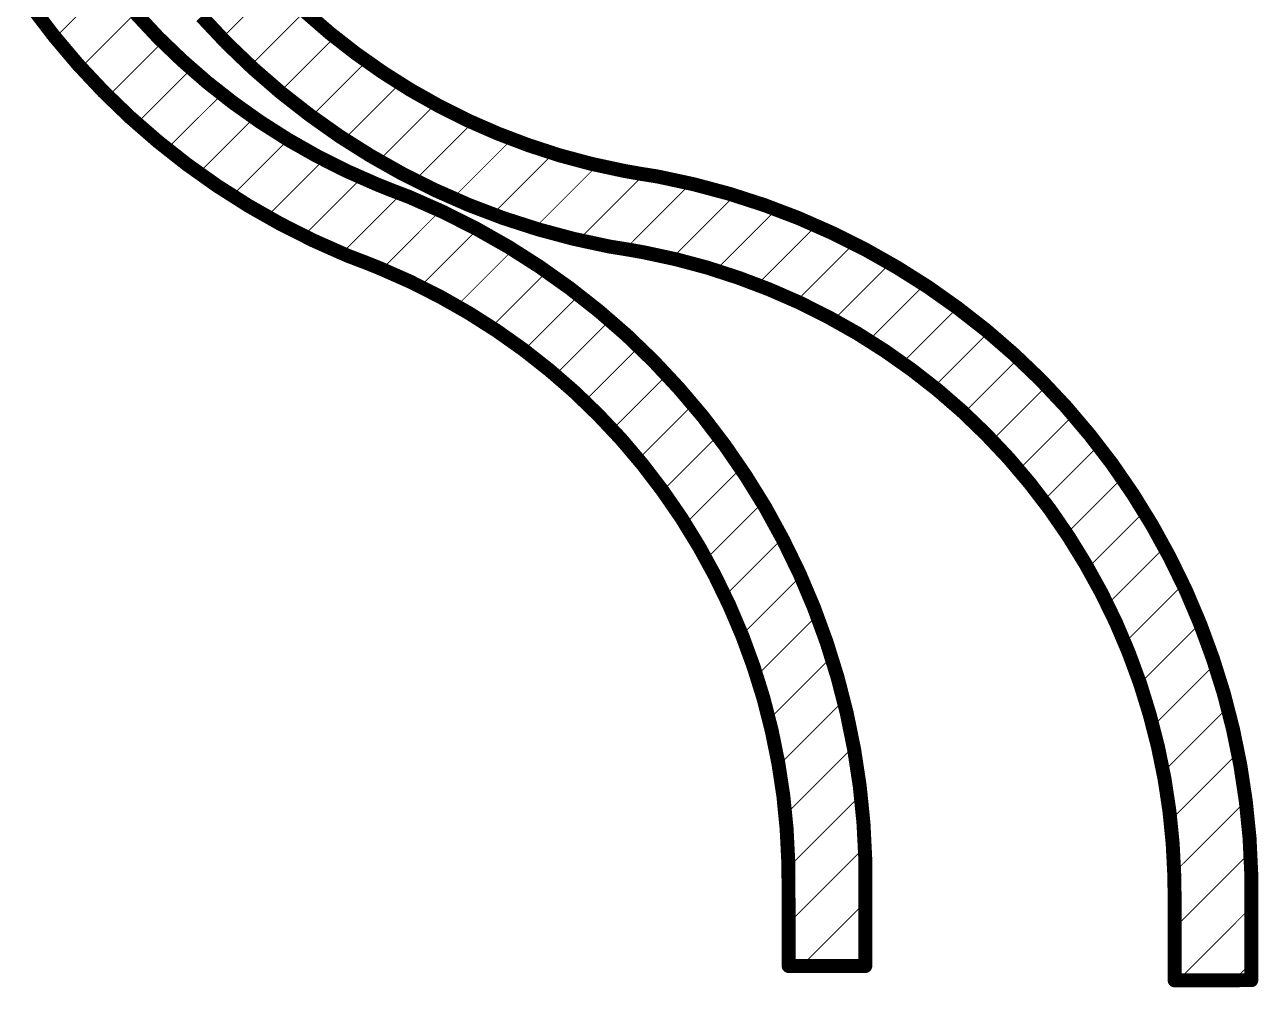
# Model space of a CAD drawing. Header units: millimetres. Extents: x 0 to 13.5, y -0.9 to 3.4.
# Drawn here: x 11.308 to 12.634, y -0.521 to 0.514 of the extents above; entities that cross this region are included whole.
import ezdxf

# ---------------------------------------------------------------- set-up
doc = ezdxf.new("R2010")
doc.units = ezdxf.units.MM
doc.header["$MEASUREMENT"] = 0
doc.layers.add('Mechanical2', color=216, linetype='Continuous')

msp = doc.modelspace()

# ---------------------------------------------------------------- linework, layer by layer
at = {"layer": 'Mechanical2'}
for points, const_width in [([(11.3408, 0.4997), (11.4004, 0.5593)], 0.001), ([(11.5201, 0.499), (11.5794, 0.5583)], 0.001), ([(11.3158, 0.533), (11.34, 0.5014)], 0.015), ([(11.4275, 0.5261), (11.4518, 0.5001)], 0.015), ([(11.4983, 0.5228), (11.5253, 0.4941)], 0.015), ([(11.6096, 0.5279), (11.6362, 0.5048)], 0.015), ([(11.3684, 0.4673), (11.4277, 0.5266)], 0.001), ([(11.5504, 0.4693), (11.6097, 0.5286)], 0.001), ([(11.34, 0.5014), (11.3657, 0.471)], 0.015), ([(11.4518, 0.5001), (11.4775, 0.4754)], 0.015), ([(11.6362, 0.5048), (11.664, 0.4831)], 0.015), ([(11.3977, 0.4366), (11.457, 0.4959)], 0.001), ([(11.5253, 0.4941), (11.5538, 0.4668)], 0.015), ([(11.5823, 0.4412), (11.6421, 0.501)], 0.001), ([(11.664, 0.4831), (11.6928, 0.4628)], 0.015), ([(11.3657, 0.471), (11.3929, 0.442)], 0.015), ([(11.4775, 0.4754), (11.5043, 0.452)], 0.015), ([(11.4286, 0.4075), (11.488, 0.4669)], 0.001), ([(11.5538, 0.4668), (11.5835, 0.441)], 0.015), ([(11.616, 0.4149), (11.6763, 0.4752)], 0.001), ([(11.6928, 0.4628), (11.7226, 0.4439)], 0.015), ([(11.5043, 0.452), (11.5323, 0.43)], 0.015), ([(11.6514, 0.3903), (11.7123, 0.4512)], 0.001), ([(11.7226, 0.4439), (11.7533, 0.4266)], 0.015), ([(11.3929, 0.442), (11.4215, 0.4144)], 0.015), ([(11.461, 0.38), (11.5208, 0.4397)], 0.001), ([(11.5835, 0.441), (11.6146, 0.4167)], 0.015), ([(11.5323, 0.43), (11.5613, 0.4094)], 0.015), ([(11.6885, 0.3674), (11.7502, 0.4291)], 0.001), ([(11.7533, 0.4266), (11.7848, 0.4108)], 0.015), ([(11.4215, 0.4144), (11.4515, 0.3883)], 0.015), ([(11.4952, 0.3541), (11.5554, 0.4143)], 0.001), ([(11.5613, 0.4094), (11.5913, 0.3903)], 0.015), ([(11.6146, 0.4167), (11.6468, 0.3939)], 0.015), ([(11.7848, 0.4108), (11.8171, 0.3967)], 0.015), ([(11.5913, 0.3903), (11.6223, 0.3727)], 0.015), ([(11.6468, 0.3939), (11.6801, 0.3729)], 0.015), ([(11.7273, 0.3463), (11.7903, 0.4092)], 0.001), ([(11.8171, 0.3967), (11.8501, 0.3842)], 0.015), ([(11.4515, 0.3883), (11.4827, 0.3637)], 0.015), ([(11.5309, 0.3298), (11.5918, 0.3907)], 0.001), ([(11.7681, 0.327), (11.8326, 0.3915)], 0.001), ([(11.8501, 0.3842), (11.8836, 0.3733)], 0.015), ([(11.6223, 0.3727), (11.6541, 0.3567)], 0.015), ([(11.6801, 0.3729), (11.7144, 0.3535)], 0.015), ([(11.8108, 0.3098), (11.8772, 0.3761)], 0.001), ([(11.8836, 0.3733), (11.9177, 0.3642)], 0.015), ([(11.9177, 0.3642), (11.9521, 0.3568)], 0.015), ([(11.4827, 0.3637), (11.5151, 0.3407)], 0.015), ([(11.5684, 0.3073), (11.6304, 0.3693)], 0.001), ([(11.6541, 0.3567), (11.6867, 0.3423)], 0.015), ([(11.7144, 0.3535), (11.7497, 0.3359)], 0.015), ([(11.8557, 0.2946), (11.9246, 0.3635)], 0.001), ([(11.9521, 0.3568), (11.9695, 0.3537)], 0.015), ([(11.9695, 0.3537), (11.9889, 0.3506)], 0.015), ([(11.9889, 0.3506), (12.0275, 0.3423)], 0.015), ([(11.5151, 0.3407), (11.5487, 0.3193)], 0.015), ([(11.6077, 0.2866), (11.671, 0.3499)], 0.001), ([(11.6867, 0.3423), (11.7032, 0.3357)], 0.015), ([(11.903, 0.2819), (11.9747, 0.3536)], 0.001), ([(12.0275, 0.3423), (12.0656, 0.3321)], 0.015), ([(11.6488, 0.2677), (11.7136, 0.3325)], 0.001), ([(11.7032, 0.3357), (11.7218, 0.3286)], 0.015), ([(11.7218, 0.3286), (11.7582, 0.3125)], 0.015), ([(11.7497, 0.3359), (11.7858, 0.32)], 0.015), ([(11.9531, 0.272), (12.0247, 0.3436)], 0.001), ([(12.0656, 0.3321), (12.1031, 0.32)], 0.015), ([(11.5487, 0.3193), (11.5832, 0.2997)], 0.015), ([(11.7582, 0.3125), (11.7937, 0.2946)], 0.015), ([(11.7858, 0.32), (11.8226, 0.306)], 0.015), ([(12.0032, 0.2621), (12.0719, 0.3308)], 0.001), ([(12.1031, 0.32), (12.1399, 0.306)], 0.015), ([(11.5832, 0.2997), (11.6188, 0.2818)], 0.015), ([(11.6917, 0.2506), (11.7555, 0.3144)], 0.001), ([(11.8226, 0.306), (11.8602, 0.2939)], 0.015), ([(12.0503, 0.2492), (12.1167, 0.3156)], 0.001), ([(12.1399, 0.306), (12.176, 0.2901)], 0.015), ([(11.7329, 0.2318), (11.7955, 0.2944)], 0.001), ([(11.7937, 0.2946), (11.8283, 0.275)], 0.015), ([(11.8602, 0.2939), (11.8982, 0.2837)], 0.015), ([(12.0949, 0.2338), (12.1593, 0.2982)], 0.001), ([(12.176, 0.2901), (12.2113, 0.2725)], 0.015), ([(11.6188, 0.2818), (11.6551, 0.2657)], 0.015), ([(11.8283, 0.275), (11.8618, 0.2536)], 0.015), ([(11.8982, 0.2837), (11.9368, 0.2754)], 0.015), ([(11.9368, 0.2754), (11.9562, 0.2723)], 0.015), ([(11.9562, 0.2723), (11.9736, 0.2692)], 0.015), ([(12.1371, 0.2161), (12.2, 0.2789)], 0.001), ([(12.2113, 0.2725), (12.2456, 0.2531)], 0.015), ([(11.6551, 0.2657), (11.6737, 0.2586)], 0.015), ([(11.6737, 0.2586), (11.6902, 0.252)], 0.015), ([(11.7721, 0.211), (11.8335, 0.2724)], 0.001), ([(11.9736, 0.2692), (12.008, 0.2618)], 0.015), ([(12.008, 0.2618), (12.0421, 0.2527)], 0.015), ([(11.6902, 0.252), (11.7228, 0.2376)], 0.015), ([(11.8618, 0.2536), (11.8942, 0.2306)], 0.015), ([(12.0421, 0.2527), (12.0756, 0.2418)], 0.015), ([(12.1771, 0.196), (12.2388, 0.2577)], 0.001), ([(12.2456, 0.2531), (12.2789, 0.2321)], 0.015), ([(11.7228, 0.2376), (11.7546, 0.2216)], 0.015), ([(11.8093, 0.1882), (11.8698, 0.2487)], 0.001), ([(12.0756, 0.2418), (12.1086, 0.2293)], 0.015), ([(12.2789, 0.2321), (12.3111, 0.2093)], 0.015), ([(11.7546, 0.2216), (11.7856, 0.204)], 0.015), ([(11.8942, 0.2306), (11.9255, 0.206)], 0.015), ([(12.1086, 0.2293), (12.1409, 0.2152)], 0.015), ([(12.2149, 0.1739), (12.2759, 0.2348)], 0.001), ([(11.8447, 0.1636), (11.9044, 0.2234)], 0.001), ([(11.9255, 0.206), (11.9555, 0.1799)], 0.015), ([(12.1409, 0.2152), (12.1724, 0.1994)], 0.015), ([(12.3111, 0.2093), (12.3422, 0.185)], 0.015), ([(11.7856, 0.204), (11.8156, 0.1849)], 0.015), ([(12.1724, 0.1994), (12.2031, 0.1821)], 0.015), ([(12.2509, 0.1498), (12.3112, 0.2101)], 0.001), ([(11.8156, 0.1849), (11.8447, 0.1643)], 0.015), ([(11.878, 0.1369), (11.9374, 0.1964)], 0.001), ([(11.9555, 0.1799), (11.9841, 0.1523)], 0.015), ([(12.2031, 0.1821), (12.2329, 0.1632)], 0.015), ([(12.3422, 0.185), (12.3719, 0.1592)], 0.015), ([(12.285, 0.1239), (12.3447, 0.1836)], 0.001), ([(11.8447, 0.1643), (11.8726, 0.1423)], 0.015), ([(11.9095, 0.1084), (11.9688, 0.1677)], 0.001), ([(11.9841, 0.1523), (12.0113, 0.1232)], 0.015), ([(12.2329, 0.1632), (12.2617, 0.1429)], 0.015), ([(12.3719, 0.1592), (12.4004, 0.1319)], 0.015), ([(11.8726, 0.1423), (11.8995, 0.1189)], 0.015), ([(12.2617, 0.1429), (12.2895, 0.1212)], 0.015), ([(12.3173, 0.0962), (12.3766, 0.1555)], 0.001), ([(11.9393, 0.0782), (11.9986, 0.1375)], 0.001), ([(12.4004, 0.1319), (12.4274, 0.1032)], 0.015), ([(11.8995, 0.1189), (11.9251, 0.0941)], 0.015), ([(12.0113, 0.1232), (12.037, 0.0929)], 0.015), ([(12.2895, 0.1212), (12.3161, 0.0981)], 0.015), ([(12.3476, 0.0665), (12.4068, 0.1257)], 0.001), ([(11.9674, 0.0463), (12.0268, 0.1057)], 0.001), ([(12.4274, 0.1032), (12.4529, 0.0731)], 0.015), ([(11.9251, 0.0941), (11.9495, 0.0682)], 0.015), ([(12.037, 0.0929), (12.0611, 0.0613)], 0.015), ([(12.3161, 0.0981), (12.3415, 0.0736)], 0.015), ([(12.3761, 0.035), (12.4355, 0.0944)], 0.001), ([(12.3415, 0.0736), (12.3657, 0.048)], 0.015), ([(12.4529, 0.0731), (12.4769, 0.0419)], 0.015), ([(11.9495, 0.0682), (11.9725, 0.041)], 0.015), ([(11.9936, 0.0125), (12.0533, 0.0722)], 0.001), ([(12.0611, 0.0613), (12.0836, 0.0285)], 0.015), ([(12.3657, 0.048), (12.3885, 0.0211)], 0.015), ([(12.4028, 0.0017), (12.4625, 0.0614)], 0.001), ([(11.9725, 0.041), (11.9941, 0.0127)], 0.015), ([(12.4769, 0.0419), (12.4993, 0.0094)], 0.015), ([(12.0179, -0.0232), (12.0783, 0.0372)], 0.001), ([(12.0836, 0.0285), (12.1045, -0.0053)], 0.015), ([(12.3885, 0.0211), (12.41, -0.0069)], 0.015), ([(12.4277, -0.0334), (12.4879, 0.0268)], 0.001), ([(11.9941, 0.0127), (12.0143, -0.0166)], 0.015), ([(12.4993, 0.0094), (12.52, -0.0241)], 0.015), ([(12.0402, -0.0609), (12.1015, 0.0004)], 0.001), ([(12.1045, -0.0053), (12.1236, -0.0402)], 0.015), ([(12.41, -0.0069), (12.43, -0.0359)], 0.015), ([(12.0143, -0.0166), (12.033, -0.047)], 0.015), ([(12.4506, -0.0705), (12.5115, -0.0096)], 0.001), ([(12.52, -0.0241), (12.539, -0.0587)], 0.015), ([(12.033, -0.047), (12.0501, -0.0782)], 0.015), ([(12.0606, -0.1005), (12.123, -0.0381)], 0.001), ([(12.1236, -0.0402), (12.141, -0.0759)], 0.015), ([(12.43, -0.0359), (12.4485, -0.0659)], 0.015), ([(12.4714, -0.1096), (12.5334, -0.0477)], 0.001), ([(12.539, -0.0587), (12.5563, -0.0941)], 0.015), ([(12.4485, -0.0659), (12.4655, -0.0967)], 0.015), ([(12.0501, -0.0782), (12.0656, -0.1102)], 0.015), ([(12.0789, -0.1422), (12.1425, -0.0786)], 0.001), ([(12.141, -0.0759), (12.1565, -0.1125)], 0.015), ([(12.4655, -0.0967), (12.481, -0.1284)], 0.015), ([(12.4902, -0.1509), (12.5535, -0.0876)], 0.001), ([(12.5563, -0.0941), (12.5717, -0.1304)], 0.015), ([(12.0656, -0.1102), (12.0796, -0.143)], 0.015), ([(12.1565, -0.1125), (12.1702, -0.1499)], 0.015), ([(12.0947, -0.1864), (12.16, -0.1211)], 0.001), ([(12.481, -0.1284), (12.4948, -0.1609)], 0.015), ([(12.5068, -0.1943), (12.5717, -0.1294)], 0.001), ([(12.5717, -0.1304), (12.5853, -0.1674)], 0.015), ([(12.0796, -0.143), (12.0918, -0.1764)], 0.015), ([(12.1702, -0.1499), (12.182, -0.1878)], 0.015), ([(12.4948, -0.1609), (12.507, -0.194)], 0.015), ([(12.0918, -0.1764), (12.1024, -0.2104)], 0.015), ([(12.108, -0.2331), (12.1754, -0.1657)], 0.001), ([(12.5853, -0.1674), (12.5971, -0.205)], 0.015), ([(12.182, -0.1878), (12.1919, -0.2264)], 0.015), ([(12.5206, -0.2405), (12.5875, -0.1736)], 0.001), ([(12.507, -0.194), (12.5174, -0.2276)], 0.015), ([(12.5971, -0.205), (12.6069, -0.2432)], 0.015), ([(12.1024, -0.2104), (12.1112, -0.2449)], 0.015), ([(12.1186, -0.2825), (12.1886, -0.2125)], 0.001), ([(12.1919, -0.2264), (12.1998, -0.2653)], 0.015), ([(12.5174, -0.2276), (12.5262, -0.2618)], 0.015), ([(12.5317, -0.2894), (12.6011, -0.22)], 0.001), ([(12.1112, -0.2449), (12.1183, -0.2798)], 0.015), ([(12.6069, -0.2432), (12.6148, -0.2818)], 0.015), ([(12.1257, -0.3354), (12.1993, -0.2618)], 0.001), ([(12.1998, -0.2653), (12.2058, -0.3046)], 0.015), ([(12.5262, -0.2618), (12.5333, -0.2963)], 0.015), ([(12.1183, -0.2798), (12.1237, -0.315)], 0.015), ([(12.5395, -0.3415), (12.6123, -0.2688)], 0.001), ([(12.6148, -0.2818), (12.6207, -0.3208)], 0.015), ([(12.5333, -0.2963), (12.5386, -0.3312)], 0.015), ([(12.2058, -0.3046), (12.2098, -0.3442)], 0.015), ([(12.1237, -0.315), (12.1272, -0.3504)], 0.015), ([(12.1291, -0.392), (12.2068, -0.3142)], 0.001), ([(12.6207, -0.3208), (12.6247, -0.36)], 0.015), ([(12.5386, -0.3312), (12.5421, -0.3662)], 0.015), ([(12.5436, -0.3974), (12.6207, -0.3204)], 0.001), ([(12.1272, -0.3504), (12.129, -0.386)], 0.015), ([(12.2098, -0.3442), (12.2118, -0.3839)], 0.015), ([(12.6247, -0.36), (12.6266, -0.3994)], 0.015), ([(12.1293, -0.4518), (12.2111, -0.37)], 0.001), ([(12.5421, -0.3662), (12.5439, -0.4014)], 0.015), ([(12.129, -0.386), (12.1292, -0.4038)], 0.015), ([(12.2118, -0.4038), (12.2118, -0.3839)], 0.015), ([(12.5442, -0.4569), (12.6255, -0.3756)], 0.001), ([(12.1292, -0.4038), (12.1294, -0.4979)], 0.015), ([(12.2118, -0.4038), (12.2118, -0.4978)], 0.015), ([(12.5439, -0.4014), (12.5441, -0.4191)], 0.015), ([(12.6266, -0.4191), (12.6266, -0.3994)], 0.015), ([(12.5441, -0.4191), (12.5443, -0.5132)], 0.015), ([(12.6266, -0.4191), (12.6266, -0.513)], 0.015), ([(12.1424, -0.4987), (12.2118, -0.4293)], 0.001), ([(12.5471, -0.514), (12.6266, -0.4344)], 0.001), ([(12.1294, -0.4979), (12.2118, -0.4978)], 0.015), ([(12.2025, -0.4986), (12.2118, -0.4893)], 0.001), ([(12.6072, -0.5138), (12.6266, -0.4944)], 0.001), ([(12.5443, -0.5132), (12.6266, -0.513)], 0.015)]:
    msp.add_lwpolyline(points, dxfattribs=dict(at, const_width=const_width))
for points, const_width in [([(11.3362, 0.5014, 1), (11.3437, 0.5014, 1)], 0.0075), ([(11.3362, 0.5014, 1), (11.3437, 0.5014, 1)], 0.0075), ([(11.4481, 0.5001, 1), (11.4556, 0.5001, 1)], 0.0075), ([(11.4481, 0.5001, 1), (11.4556, 0.5001, 1)], 0.0075), ([(11.6325, 0.5048, 1), (11.64, 0.5048, 1)], 0.0075), ([(11.6325, 0.5048, 1), (11.64, 0.5048, 1)], 0.0075), ([(11.3405, 0.4997, 1), (11.341, 0.4997, 1)], 0.0005), ([(11.4568, 0.4959, 1), (11.4573, 0.4959, 1)], 0.0005), ([(11.5216, 0.4941, 1), (11.5291, 0.4941, 1)], 0.0075), ([(11.5216, 0.4941, 1), (11.5291, 0.4941, 1)], 0.0075), ([(11.5198, 0.499, 1), (11.5203, 0.499, 1)], 0.0005), ([(11.6418, 0.501, 1), (11.6423, 0.501, 1)], 0.0005), ([(11.6602, 0.4831, 1), (11.6677, 0.4831, 1)], 0.0075), ([(11.6602, 0.4831, 1), (11.6677, 0.4831, 1)], 0.0075), ([(11.3619, 0.471, 1), (11.3694, 0.471, 1)], 0.0075), ([(11.3619, 0.471, 1), (11.3694, 0.471, 1)], 0.0075), ([(11.4737, 0.4754, 1), (11.4812, 0.4754, 1)], 0.0075), ([(11.4737, 0.4754, 1), (11.4812, 0.4754, 1)], 0.0075), ([(11.3682, 0.4673, 1), (11.3687, 0.4673, 1)], 0.0005), ([(11.4878, 0.4669, 1), (11.4883, 0.4669, 1)], 0.0005), ([(11.55, 0.4668, 1), (11.5575, 0.4668, 1)], 0.0075), ([(11.55, 0.4668, 1), (11.5575, 0.4668, 1)], 0.0075), ([(11.5501, 0.4693, 1), (11.5506, 0.4693, 1)], 0.0005), ([(11.676, 0.4752, 1), (11.6765, 0.4752, 1)], 0.0005), ([(11.689, 0.4628, 1), (11.6965, 0.4628, 1)], 0.0075), ([(11.689, 0.4628, 1), (11.6965, 0.4628, 1)], 0.0075), ([(11.5005, 0.452, 1), (11.508, 0.452, 1)], 0.0075), ([(11.5005, 0.452, 1), (11.508, 0.452, 1)], 0.0075), ([(11.712, 0.4512, 1), (11.7125, 0.4512, 1)], 0.0005), ([(11.7188, 0.4439, 1), (11.7263, 0.4439, 1)], 0.0075), ([(11.7188, 0.4439, 1), (11.7263, 0.4439, 1)], 0.0075), ([(11.3891, 0.442, 1), (11.3966, 0.442, 1)], 0.0075), ([(11.3891, 0.442, 1), (11.3966, 0.442, 1)], 0.0075), ([(11.5206, 0.4397, 1), (11.5211, 0.4397, 1)], 0.0005), ([(11.5798, 0.441, 1), (11.5873, 0.441, 1)], 0.0075), ([(11.5798, 0.441, 1), (11.5873, 0.441, 1)], 0.0075), ([(11.5821, 0.4412, 1), (11.5826, 0.4412, 1)], 0.0005), ([(11.3974, 0.4366, 1), (11.3979, 0.4366, 1)], 0.0005), ([(11.5285, 0.43, 1), (11.536, 0.43, 1)], 0.0075), ([(11.5285, 0.43, 1), (11.536, 0.43, 1)], 0.0075), ([(11.7495, 0.4266, 1), (11.757, 0.4266, 1)], 0.0075), ([(11.7495, 0.4266, 1), (11.757, 0.4266, 1)], 0.0075), ([(11.7499, 0.4291, 1), (11.7504, 0.4291, 1)], 0.0005), ([(11.4177, 0.4144, 1), (11.4252, 0.4144, 1)], 0.0075), ([(11.4177, 0.4144, 1), (11.4252, 0.4144, 1)], 0.0075), ([(11.5576, 0.4094, 1), (11.5651, 0.4094, 1)], 0.0075), ([(11.5576, 0.4094, 1), (11.5651, 0.4094, 1)], 0.0075), ([(11.5552, 0.4143, 1), (11.5557, 0.4143, 1)], 0.0005), ([(11.6108, 0.4167, 1), (11.6183, 0.4167, 1)], 0.0075), ([(11.6108, 0.4167, 1), (11.6183, 0.4167, 1)], 0.0075), ([(11.6157, 0.4149, 1), (11.6162, 0.4149, 1)], 0.0005), ([(11.7811, 0.4108, 1), (11.7886, 0.4108, 1)], 0.0075), ([(11.7811, 0.4108, 1), (11.7886, 0.4108, 1)], 0.0075), ([(11.4283, 0.4075, 1), (11.4288, 0.4075, 1)], 0.0005), ([(11.5876, 0.3903, 1), (11.5951, 0.3903, 1)], 0.0075), ([(11.5876, 0.3903, 1), (11.5951, 0.3903, 1)], 0.0075), ([(11.643, 0.3939, 1), (11.6505, 0.3939, 1)], 0.0075), ([(11.643, 0.3939, 1), (11.6505, 0.3939, 1)], 0.0075), ([(11.79, 0.4092, 1), (11.7905, 0.4092, 1)], 0.0005), ([(11.8133, 0.3967, 1), (11.8208, 0.3967, 1)], 0.0075), ([(11.8133, 0.3967, 1), (11.8208, 0.3967, 1)], 0.0075), ([(11.4477, 0.3883, 1), (11.4552, 0.3883, 1)], 0.0075), ([(11.4477, 0.3883, 1), (11.4552, 0.3883, 1)], 0.0075), ([(11.5916, 0.3907, 1), (11.5921, 0.3907, 1)], 0.0005), ([(11.6511, 0.3903, 1), (11.6516, 0.3903, 1)], 0.0005), ([(11.8324, 0.3915, 1), (11.8329, 0.3915, 1)], 0.0005), ([(11.8463, 0.3842, 1), (11.8538, 0.3842, 1)], 0.0075), ([(11.8463, 0.3842, 1), (11.8538, 0.3842, 1)], 0.0075), ([(11.4608, 0.38, 1), (11.4613, 0.38, 1)], 0.0005), ([(11.6186, 0.3727, 1), (11.6261, 0.3727, 1)], 0.0075), ([(11.6186, 0.3727, 1), (11.6261, 0.3727, 1)], 0.0075), ([(11.6763, 0.3729, 1), (11.6838, 0.3729, 1)], 0.0075), ([(11.6763, 0.3729, 1), (11.6838, 0.3729, 1)], 0.0075), ([(11.8799, 0.3733, 1), (11.8874, 0.3733, 1)], 0.0075), ([(11.8799, 0.3733, 1), (11.8874, 0.3733, 1)], 0.0075), ([(11.877, 0.3761, 1), (11.8775, 0.3761, 1)], 0.0005), ([(11.9139, 0.3642, 1), (11.9214, 0.3642, 1)], 0.0075), ([(11.9139, 0.3642, 1), (11.9214, 0.3642, 1)], 0.0075), ([(11.4789, 0.3637, 1), (11.4864, 0.3637, 1)], 0.0075), ([(11.4789, 0.3637, 1), (11.4864, 0.3637, 1)], 0.0075), ([(11.6302, 0.3693, 1), (11.6307, 0.3693, 1)], 0.0005), ([(11.6504, 0.3567, 1), (11.6579, 0.3567, 1)], 0.0075), ([(11.6504, 0.3567, 1), (11.6579, 0.3567, 1)], 0.0075), ([(11.6882, 0.3674, 1), (11.6887, 0.3674, 1)], 0.0005), ([(11.7107, 0.3535, 1), (11.7182, 0.3535, 1)], 0.0075), ([(11.7107, 0.3535, 1), (11.7182, 0.3535, 1)], 0.0075), ([(11.9243, 0.3635, 1), (11.9248, 0.3635, 1)], 0.0005), ([(11.9484, 0.3568, 1), (11.9559, 0.3568, 1)], 0.0075), ([(11.9484, 0.3568, 1), (11.9559, 0.3568, 1)], 0.0075), ([(11.9657, 0.3537, 1), (11.9732, 0.3537, 1)], 0.0075), ([(11.9657, 0.3537, 1), (11.9732, 0.3537, 1)], 0.0075), ([(11.9852, 0.3506, 1), (11.9927, 0.3506, 1)], 0.0075), ([(11.9852, 0.3506, 1), (11.9927, 0.3506, 1)], 0.0075), ([(11.4949, 0.3541, 1), (11.4954, 0.3541, 1)], 0.0005), ([(11.5114, 0.3407, 1), (11.5189, 0.3407, 1)], 0.0075), ([(11.5114, 0.3407, 1), (11.5189, 0.3407, 1)], 0.0075), ([(11.6708, 0.3499, 1), (11.6713, 0.3499, 1)], 0.0005), ([(11.6829, 0.3423, 1), (11.6904, 0.3423, 1)], 0.0075), ([(11.6829, 0.3423, 1), (11.6904, 0.3423, 1)], 0.0075), ([(11.7271, 0.3463, 1), (11.7276, 0.3463, 1)], 0.0005), ([(11.9745, 0.3536, 1), (11.975, 0.3536, 1)], 0.0005), ([(12.0237, 0.3423, 1), (12.0312, 0.3423, 1)], 0.0075), ([(12.0237, 0.3423, 1), (12.0312, 0.3423, 1)], 0.0075), ([(11.6995, 0.3357, 1), (11.707, 0.3357, 1)], 0.0075), ([(11.6995, 0.3357, 1), (11.707, 0.3357, 1)], 0.0075), ([(11.7133, 0.3325, 1), (11.7138, 0.3325, 1)], 0.0005), ([(11.7181, 0.3286, 1), (11.7256, 0.3286, 1)], 0.0075), ([(11.7181, 0.3286, 1), (11.7256, 0.3286, 1)], 0.0075), ([(11.7459, 0.3359, 1), (11.7534, 0.3359, 1)], 0.0075), ([(11.7459, 0.3359, 1), (11.7534, 0.3359, 1)], 0.0075), ([(12.0245, 0.3436, 1), (12.025, 0.3436, 1)], 0.0005), ([(12.0618, 0.3321, 1), (12.0693, 0.3321, 1)], 0.0075), ([(12.0618, 0.3321, 1), (12.0693, 0.3321, 1)], 0.0075), ([(11.5307, 0.3298, 1), (11.5312, 0.3298, 1)], 0.0005), ([(11.5449, 0.3193, 1), (11.5524, 0.3193, 1)], 0.0075), ([(11.5449, 0.3193, 1), (11.5524, 0.3193, 1)], 0.0075), ([(11.7544, 0.3125, 1), (11.7619, 0.3125, 1)], 0.0075), ([(11.7544, 0.3125, 1), (11.7619, 0.3125, 1)], 0.0075), ([(11.7679, 0.327, 1), (11.7684, 0.327, 1)], 0.0005), ([(11.782, 0.32, 1), (11.7895, 0.32, 1)], 0.0075), ([(11.782, 0.32, 1), (11.7895, 0.32, 1)], 0.0075), ([(12.0716, 0.3308, 1), (12.0721, 0.3308, 1)], 0.0005), ([(12.0993, 0.32, 1), (12.1068, 0.32, 1)], 0.0075), ([(12.0993, 0.32, 1), (12.1068, 0.32, 1)], 0.0075), ([(11.5682, 0.3073, 1), (11.5687, 0.3073, 1)], 0.0005), ([(11.5795, 0.2997, 1), (11.587, 0.2997, 1)], 0.0075), ([(11.5795, 0.2997, 1), (11.587, 0.2997, 1)], 0.0075), ([(11.7553, 0.3144, 1), (11.7558, 0.3144, 1)], 0.0005), ([(11.8106, 0.3098, 1), (11.8111, 0.3098, 1)], 0.0005), ([(11.8189, 0.306, 1), (11.8264, 0.306, 1)], 0.0075), ([(11.8189, 0.306, 1), (11.8264, 0.306, 1)], 0.0075), ([(12.1164, 0.3156, 1), (12.1169, 0.3156, 1)], 0.0005), ([(12.1362, 0.306, 1), (12.1437, 0.306, 1)], 0.0075), ([(12.1362, 0.306, 1), (12.1437, 0.306, 1)], 0.0075), ([(11.7899, 0.2946, 1), (11.7974, 0.2946, 1)], 0.0075), ([(11.7899, 0.2946, 1), (11.7974, 0.2946, 1)], 0.0075), ([(11.7952, 0.2944, 1), (11.7957, 0.2944, 1)], 0.0005), ([(11.8564, 0.2939, 1), (11.8639, 0.2939, 1)], 0.0075), ([(11.8564, 0.2939, 1), (11.8639, 0.2939, 1)], 0.0075), ([(11.8554, 0.2946, 1), (11.8559, 0.2946, 1)], 0.0005), ([(12.1591, 0.2982, 1), (12.1596, 0.2982, 1)], 0.0005), ([(12.1723, 0.2901, 1), (12.1798, 0.2901, 1)], 0.0075), ([(12.1723, 0.2901, 1), (12.1798, 0.2901, 1)], 0.0075), ([(11.6074, 0.2866, 1), (11.6079, 0.2866, 1)], 0.0005), ([(11.615, 0.2818, 1), (11.6225, 0.2818, 1)], 0.0075), ([(11.615, 0.2818, 1), (11.6225, 0.2818, 1)], 0.0075), ([(11.8245, 0.275, 1), (11.832, 0.275, 1)], 0.0075), ([(11.8245, 0.275, 1), (11.832, 0.275, 1)], 0.0075), ([(11.8945, 0.2837, 1), (11.902, 0.2837, 1)], 0.0075), ([(11.8945, 0.2837, 1), (11.902, 0.2837, 1)], 0.0075), ([(11.9028, 0.2819, 1), (11.9033, 0.2819, 1)], 0.0005), ([(11.933, 0.2754, 1), (11.9405, 0.2754, 1)], 0.0075), ([(11.933, 0.2754, 1), (11.9405, 0.2754, 1)], 0.0075), ([(11.9525, 0.2723, 1), (11.96, 0.2723, 1)], 0.0075), ([(11.9525, 0.2723, 1), (11.96, 0.2723, 1)], 0.0075), ([(12.1998, 0.2789, 1), (12.2003, 0.2789, 1)], 0.0005), ([(12.2075, 0.2725, 1), (12.215, 0.2725, 1)], 0.0075), ([(12.2075, 0.2725, 1), (12.215, 0.2725, 1)], 0.0075), ([(11.6514, 0.2657, 1), (11.6589, 0.2657, 1)], 0.0075), ([(11.6514, 0.2657, 1), (11.6589, 0.2657, 1)], 0.0075), ([(11.6486, 0.2677, 1), (11.6491, 0.2677, 1)], 0.0005), ([(11.67, 0.2586, 1), (11.6775, 0.2586, 1)], 0.0075), ([(11.67, 0.2586, 1), (11.6775, 0.2586, 1)], 0.0075), ([(11.8333, 0.2724, 1), (11.8338, 0.2724, 1)], 0.0005), ([(11.9529, 0.272, 1), (11.9534, 0.272, 1)], 0.0005), ([(11.9698, 0.2692, 1), (11.9773, 0.2692, 1)], 0.0075), ([(11.9698, 0.2692, 1), (11.9773, 0.2692, 1)], 0.0075), ([(12.0043, 0.2618, 1), (12.0118, 0.2618, 1)], 0.0075), ([(12.0043, 0.2618, 1), (12.0118, 0.2618, 1)], 0.0075), ([(11.6865, 0.252, 1), (11.694, 0.252, 1)], 0.0075), ([(11.6865, 0.252, 1), (11.694, 0.252, 1)], 0.0075), ([(11.8581, 0.2536, 1), (11.8656, 0.2536, 1)], 0.0075), ([(11.8581, 0.2536, 1), (11.8656, 0.2536, 1)], 0.0075), ([(12.0029, 0.2621, 1), (12.0034, 0.2621, 1)], 0.0005), ([(12.0384, 0.2527, 1), (12.0459, 0.2527, 1)], 0.0075), ([(12.0384, 0.2527, 1), (12.0459, 0.2527, 1)], 0.0075), ([(12.2419, 0.2531, 1), (12.2494, 0.2531, 1)], 0.0075), ([(12.2419, 0.2531, 1), (12.2494, 0.2531, 1)], 0.0075), ([(12.2386, 0.2577, 1), (12.2391, 0.2577, 1)], 0.0005), ([(11.6915, 0.2506, 1), (11.692, 0.2506, 1)], 0.0005), ([(11.7191, 0.2376, 1), (11.7266, 0.2376, 1)], 0.0075), ([(11.7191, 0.2376, 1), (11.7266, 0.2376, 1)], 0.0075), ([(11.8696, 0.2487, 1), (11.8701, 0.2487, 1)], 0.0005), ([(12.0501, 0.2492, 1), (12.0506, 0.2492, 1)], 0.0005), ([(12.0719, 0.2418, 1), (12.0794, 0.2418, 1)], 0.0075), ([(12.0719, 0.2418, 1), (12.0794, 0.2418, 1)], 0.0075), ([(12.2752, 0.2321, 1), (12.2827, 0.2321, 1)], 0.0075), ([(12.2752, 0.2321, 1), (12.2827, 0.2321, 1)], 0.0075), ([(11.7326, 0.2318, 1), (11.7331, 0.2318, 1)], 0.0005), ([(11.7509, 0.2216, 1), (11.7584, 0.2216, 1)], 0.0075), ([(11.7509, 0.2216, 1), (11.7584, 0.2216, 1)], 0.0075), ([(11.8905, 0.2306, 1), (11.898, 0.2306, 1)], 0.0075), ([(11.8905, 0.2306, 1), (11.898, 0.2306, 1)], 0.0075), ([(12.0946, 0.2338, 1), (12.0951, 0.2338, 1)], 0.0005), ([(12.1049, 0.2293, 1), (12.1124, 0.2293, 1)], 0.0075), ([(12.1049, 0.2293, 1), (12.1124, 0.2293, 1)], 0.0075), ([(12.2756, 0.2348, 1), (12.2761, 0.2348, 1)], 0.0005), ([(11.9042, 0.2234, 1), (11.9047, 0.2234, 1)], 0.0005), ([(11.9217, 0.206, 1), (11.9292, 0.206, 1)], 0.0075), ([(11.9217, 0.206, 1), (11.9292, 0.206, 1)], 0.0075), ([(12.1371, 0.2152, 1), (12.1446, 0.2152, 1)], 0.0075), ([(12.1371, 0.2152, 1), (12.1446, 0.2152, 1)], 0.0075), ([(12.1369, 0.2161, 1), (12.1374, 0.2161, 1)], 0.0005), ([(12.3074, 0.2093, 1), (12.3149, 0.2093, 1)], 0.0075), ([(12.3074, 0.2093, 1), (12.3149, 0.2093, 1)], 0.0075), ([(11.7718, 0.211, 1), (11.7723, 0.211, 1)], 0.0005), ([(11.7818, 0.204, 1), (11.7893, 0.204, 1)], 0.0075), ([(11.7818, 0.204, 1), (11.7893, 0.204, 1)], 0.0075), ([(12.1687, 0.1994, 1), (12.1762, 0.1994, 1)], 0.0075), ([(12.1687, 0.1994, 1), (12.1762, 0.1994, 1)], 0.0075), ([(12.3109, 0.2101, 1), (12.3114, 0.2101, 1)], 0.0005), ([(11.8119, 0.1849, 1), (11.8194, 0.1849, 1)], 0.0075), ([(11.8119, 0.1849, 1), (11.8194, 0.1849, 1)], 0.0075), ([(11.809, 0.1882, 1), (11.8095, 0.1882, 1)], 0.0005), ([(11.9372, 0.1964, 1), (11.9377, 0.1964, 1)], 0.0005), ([(11.9517, 0.1799, 1), (11.9592, 0.1799, 1)], 0.0075), ([(11.9517, 0.1799, 1), (11.9592, 0.1799, 1)], 0.0075), ([(12.1769, 0.196, 1), (12.1774, 0.196, 1)], 0.0005), ([(12.1994, 0.1821, 1), (12.2069, 0.1821, 1)], 0.0075), ([(12.1994, 0.1821, 1), (12.2069, 0.1821, 1)], 0.0075), ([(12.3384, 0.185, 1), (12.3459, 0.185, 1)], 0.0075), ([(12.3384, 0.185, 1), (12.3459, 0.185, 1)], 0.0075), ([(12.2147, 0.1739, 1), (12.2152, 0.1739, 1)], 0.0005), ([(12.3444, 0.1836, 1), (12.3449, 0.1836, 1)], 0.0005), ([(11.8409, 0.1643, 1), (11.8484, 0.1643, 1)], 0.0075), ([(11.8409, 0.1643, 1), (11.8484, 0.1643, 1)], 0.0075), ([(11.8444, 0.1636, 1), (11.8449, 0.1636, 1)], 0.0005), ([(11.9686, 0.1677, 1), (11.9691, 0.1677, 1)], 0.0005), ([(11.9803, 0.1523, 1), (11.9878, 0.1523, 1)], 0.0075), ([(11.9803, 0.1523, 1), (11.9878, 0.1523, 1)], 0.0075), ([(12.2292, 0.1632, 1), (12.2367, 0.1632, 1)], 0.0075), ([(12.2292, 0.1632, 1), (12.2367, 0.1632, 1)], 0.0075), ([(12.3682, 0.1592, 1), (12.3757, 0.1592, 1)], 0.0075), ([(12.3682, 0.1592, 1), (12.3757, 0.1592, 1)], 0.0075), ([(11.8689, 0.1423, 1), (11.8764, 0.1423, 1)], 0.0075), ([(11.8689, 0.1423, 1), (11.8764, 0.1423, 1)], 0.0075), ([(12.2506, 0.1498, 1), (12.2511, 0.1498, 1)], 0.0005), ([(12.258, 0.1429, 1), (12.2655, 0.1429, 1)], 0.0075), ([(12.258, 0.1429, 1), (12.2655, 0.1429, 1)], 0.0075), ([(12.3763, 0.1555, 1), (12.3768, 0.1555, 1)], 0.0005), ([(11.8777, 0.1369, 1), (11.8782, 0.1369, 1)], 0.0005), ([(11.9984, 0.1375, 1), (11.9989, 0.1375, 1)], 0.0005), ([(12.3966, 0.1319, 1), (12.4041, 0.1319, 1)], 0.0075), ([(12.3966, 0.1319, 1), (12.4041, 0.1319, 1)], 0.0075), ([(11.8957, 0.1189, 1), (11.9032, 0.1189, 1)], 0.0075), ([(11.8957, 0.1189, 1), (11.9032, 0.1189, 1)], 0.0075), ([(12.0075, 0.1232, 1), (12.015, 0.1232, 1)], 0.0075), ([(12.0075, 0.1232, 1), (12.015, 0.1232, 1)], 0.0075), ([(12.2857, 0.1212, 1), (12.2932, 0.1212, 1)], 0.0075), ([(12.2857, 0.1212, 1), (12.2932, 0.1212, 1)], 0.0075), ([(12.2848, 0.1239, 1), (12.2853, 0.1239, 1)], 0.0005), ([(12.4066, 0.1257, 1), (12.4071, 0.1257, 1)], 0.0005), ([(11.9093, 0.1084, 1), (11.9098, 0.1084, 1)], 0.0005), ([(12.0265, 0.1057, 1), (12.027, 0.1057, 1)], 0.0005), ([(12.4236, 0.1032, 1), (12.4311, 0.1032, 1)], 0.0075), ([(12.4236, 0.1032, 1), (12.4311, 0.1032, 1)], 0.0075), ([(11.9214, 0.0941, 1), (11.9289, 0.0941, 1)], 0.0075), ([(11.9214, 0.0941, 1), (11.9289, 0.0941, 1)], 0.0075), ([(12.0332, 0.0929, 1), (12.0407, 0.0929, 1)], 0.0075), ([(12.0332, 0.0929, 1), (12.0407, 0.0929, 1)], 0.0075), ([(12.3123, 0.0981, 1), (12.3198, 0.0981, 1)], 0.0075), ([(12.3123, 0.0981, 1), (12.3198, 0.0981, 1)], 0.0075), ([(12.317, 0.0962, 1), (12.3175, 0.0962, 1)], 0.0005), ([(12.4352, 0.0944, 1), (12.4357, 0.0944, 1)], 0.0005), ([(12.3378, 0.0736, 1), (12.3453, 0.0736, 1)], 0.0075), ([(12.3378, 0.0736, 1), (12.3453, 0.0736, 1)], 0.0075), ([(12.4492, 0.0731, 1), (12.4567, 0.0731, 1)], 0.0075), ([(12.4492, 0.0731, 1), (12.4567, 0.0731, 1)], 0.0075), ([(11.9391, 0.0782, 1), (11.9396, 0.0782, 1)], 0.0005), ([(11.9457, 0.0682, 1), (11.9532, 0.0682, 1)], 0.0075), ([(11.9457, 0.0682, 1), (11.9532, 0.0682, 1)], 0.0075), ([(12.0531, 0.0722, 1), (12.0536, 0.0722, 1)], 0.0005), ([(12.0574, 0.0613, 1), (12.0649, 0.0613, 1)], 0.0075), ([(12.0574, 0.0613, 1), (12.0649, 0.0613, 1)], 0.0075), ([(12.3473, 0.0665, 1), (12.3478, 0.0665, 1)], 0.0005), ([(12.3619, 0.048, 1), (12.3694, 0.048, 1)], 0.0075), ([(12.3619, 0.048, 1), (12.3694, 0.048, 1)], 0.0075), ([(12.4622, 0.0614, 1), (12.4627, 0.0614, 1)], 0.0005), ([(11.9687, 0.041, 1), (11.9762, 0.041, 1)], 0.0075), ([(11.9687, 0.041, 1), (11.9762, 0.041, 1)], 0.0075), ([(11.9671, 0.0463, 1), (11.9676, 0.0463, 1)], 0.0005), ([(12.4732, 0.0419, 1), (12.4807, 0.0419, 1)], 0.0075), ([(12.4732, 0.0419, 1), (12.4807, 0.0419, 1)], 0.0075), ([(12.0799, 0.0285, 1), (12.0874, 0.0285, 1)], 0.0075), ([(12.0799, 0.0285, 1), (12.0874, 0.0285, 1)], 0.0075), ([(12.078, 0.0372, 1), (12.0785, 0.0372, 1)], 0.0005), ([(12.3758, 0.035, 1), (12.3763, 0.035, 1)], 0.0005), ([(12.3848, 0.0211, 1), (12.3923, 0.0211, 1)], 0.0075), ([(12.3848, 0.0211, 1), (12.3923, 0.0211, 1)], 0.0075), ([(12.4876, 0.0268, 1), (12.4881, 0.0268, 1)], 0.0005), ([(11.9903, 0.0127, 1), (11.9978, 0.0127, 1)], 0.0075), ([(11.9903, 0.0127, 1), (11.9978, 0.0127, 1)], 0.0075), ([(12.4955, 0.0094, 1), (12.503, 0.0094, 1)], 0.0075), ([(12.4955, 0.0094, 1), (12.503, 0.0094, 1)], 0.0075), ([(11.9934, 0.0125, 1), (11.9939, 0.0125, 1)], 0.0005), ([(12.1008, -0.0053, 1), (12.1083, -0.0053, 1)], 0.0075), ([(12.1008, -0.0053, 1), (12.1083, -0.0053, 1)], 0.0075), ([(12.1012, 0.0004, 1), (12.1017, 0.0004, 1)], 0.0005), ([(12.4026, 0.0017, 1), (12.4031, 0.0017, 1)], 0.0005), ([(12.4062, -0.0069, 1), (12.4137, -0.0069, 1)], 0.0075), ([(12.4062, -0.0069, 1), (12.4137, -0.0069, 1)], 0.0075), ([(12.0105, -0.0166, 1), (12.018, -0.0166, 1)], 0.0075), ([(12.0105, -0.0166, 1), (12.018, -0.0166, 1)], 0.0075), ([(12.5113, -0.0096, 1), (12.5118, -0.0096, 1)], 0.0005), ([(12.0176, -0.0232, 1), (12.0181, -0.0232, 1)], 0.0005), ([(12.5163, -0.0241, 1), (12.5238, -0.0241, 1)], 0.0075), ([(12.5163, -0.0241, 1), (12.5238, -0.0241, 1)], 0.0075), ([(12.0292, -0.047, 1), (12.0367, -0.047, 1)], 0.0075), ([(12.0292, -0.047, 1), (12.0367, -0.047, 1)], 0.0075), ([(12.1199, -0.0402, 1), (12.1274, -0.0402, 1)], 0.0075), ([(12.1199, -0.0402, 1), (12.1274, -0.0402, 1)], 0.0075), ([(12.1227, -0.0381, 1), (12.1232, -0.0381, 1)], 0.0005), ([(12.4262, -0.0359, 1), (12.4337, -0.0359, 1)], 0.0075), ([(12.4262, -0.0359, 1), (12.4337, -0.0359, 1)], 0.0075), ([(12.4275, -0.0334, 1), (12.428, -0.0334, 1)], 0.0005), ([(12.5353, -0.0587, 1), (12.5428, -0.0587, 1)], 0.0075), ([(12.5353, -0.0587, 1), (12.5428, -0.0587, 1)], 0.0075), ([(12.5332, -0.0477, 1), (12.5337, -0.0477, 1)], 0.0005), ([(12.0399, -0.0609, 1), (12.0404, -0.0609, 1)], 0.0005), ([(12.4448, -0.0659, 1), (12.4523, -0.0659, 1)], 0.0075), ([(12.4448, -0.0659, 1), (12.4523, -0.0659, 1)], 0.0075), ([(12.0463, -0.0782, 1), (12.0538, -0.0782, 1)], 0.0075), ([(12.0463, -0.0782, 1), (12.0538, -0.0782, 1)], 0.0075), ([(12.1373, -0.0759, 1), (12.1448, -0.0759, 1)], 0.0075), ([(12.1373, -0.0759, 1), (12.1448, -0.0759, 1)], 0.0075), ([(12.1422, -0.0786, 1), (12.1427, -0.0786, 1)], 0.0005), ([(12.4504, -0.0705, 1), (12.4509, -0.0705, 1)], 0.0005), ([(12.4618, -0.0967, 1), (12.4693, -0.0967, 1)], 0.0075), ([(12.4618, -0.0967, 1), (12.4693, -0.0967, 1)], 0.0075), ([(12.5525, -0.0941, 1), (12.56, -0.0941, 1)], 0.0075), ([(12.5525, -0.0941, 1), (12.56, -0.0941, 1)], 0.0075), ([(12.5533, -0.0876, 1), (12.5538, -0.0876, 1)], 0.0005), ([(12.0619, -0.1102, 1), (12.0694, -0.1102, 1)], 0.0075), ([(12.0619, -0.1102, 1), (12.0694, -0.1102, 1)], 0.0075), ([(12.0603, -0.1005, 1), (12.0608, -0.1005, 1)], 0.0005), ([(12.1528, -0.1125, 1), (12.1603, -0.1125, 1)], 0.0075), ([(12.1528, -0.1125, 1), (12.1603, -0.1125, 1)], 0.0075), ([(12.4712, -0.1096, 1), (12.4717, -0.1096, 1)], 0.0005), ([(12.1597, -0.1211, 1), (12.1602, -0.1211, 1)], 0.0005), ([(12.4772, -0.1284, 1), (12.4847, -0.1284, 1)], 0.0075), ([(12.4772, -0.1284, 1), (12.4847, -0.1284, 1)], 0.0075), ([(12.568, -0.1304, 1), (12.5755, -0.1304, 1)], 0.0075), ([(12.568, -0.1304, 1), (12.5755, -0.1304, 1)], 0.0075), ([(12.5714, -0.1294, 1), (12.5719, -0.1294, 1)], 0.0005), ([(12.0758, -0.143, 1), (12.0833, -0.143, 1)], 0.0075), ([(12.0758, -0.143, 1), (12.0833, -0.143, 1)], 0.0075), ([(12.0786, -0.1422, 1), (12.0791, -0.1422, 1)], 0.0005), ([(12.1665, -0.1499, 1), (12.174, -0.1499, 1)], 0.0075), ([(12.1665, -0.1499, 1), (12.174, -0.1499, 1)], 0.0075), ([(12.491, -0.1609, 1), (12.4985, -0.1609, 1)], 0.0075), ([(12.491, -0.1609, 1), (12.4985, -0.1609, 1)], 0.0075), ([(12.49, -0.1509, 1), (12.4905, -0.1509, 1)], 0.0005), ([(12.0881, -0.1764, 1), (12.0956, -0.1764, 1)], 0.0075), ([(12.0881, -0.1764, 1), (12.0956, -0.1764, 1)], 0.0075), ([(12.1751, -0.1657, 1), (12.1756, -0.1657, 1)], 0.0005), ([(12.5816, -0.1674, 1), (12.5891, -0.1674, 1)], 0.0075), ([(12.5816, -0.1674, 1), (12.5891, -0.1674, 1)], 0.0075), ([(12.1783, -0.1878, 1), (12.1858, -0.1878, 1)], 0.0075), ([(12.1783, -0.1878, 1), (12.1858, -0.1878, 1)], 0.0075), ([(12.5873, -0.1736, 1), (12.5878, -0.1736, 1)], 0.0005), ([(12.0944, -0.1864, 1), (12.0949, -0.1864, 1)], 0.0005), ([(12.5032, -0.194, 1), (12.5107, -0.194, 1)], 0.0075), ([(12.5032, -0.194, 1), (12.5107, -0.194, 1)], 0.0075), ([(12.5065, -0.1943, 1), (12.507, -0.1943, 1)], 0.0005), ([(12.5933, -0.205, 1), (12.6008, -0.205, 1)], 0.0075), ([(12.5933, -0.205, 1), (12.6008, -0.205, 1)], 0.0075), ([(12.0986, -0.2104, 1), (12.1061, -0.2104, 1)], 0.0075), ([(12.0986, -0.2104, 1), (12.1061, -0.2104, 1)], 0.0075), ([(12.1883, -0.2125, 1), (12.1888, -0.2125, 1)], 0.0005), ([(12.1882, -0.2264, 1), (12.1957, -0.2264, 1)], 0.0075), ([(12.1882, -0.2264, 1), (12.1957, -0.2264, 1)], 0.0075), ([(12.5137, -0.2276, 1), (12.5212, -0.2276, 1)], 0.0075), ([(12.5137, -0.2276, 1), (12.5212, -0.2276, 1)], 0.0075), ([(12.6009, -0.22, 1), (12.6014, -0.22, 1)], 0.0005), ([(12.1075, -0.2449, 1), (12.115, -0.2449, 1)], 0.0075), ([(12.1075, -0.2449, 1), (12.115, -0.2449, 1)], 0.0075), ([(12.1077, -0.2331, 1), (12.1082, -0.2331, 1)], 0.0005), ([(12.6031, -0.2432, 1), (12.6106, -0.2432, 1)], 0.0075), ([(12.6031, -0.2432, 1), (12.6106, -0.2432, 1)], 0.0075), ([(12.5203, -0.2405, 1), (12.5208, -0.2405, 1)], 0.0005), ([(12.1961, -0.2653, 1), (12.2036, -0.2653, 1)], 0.0075), ([(12.1961, -0.2653, 1), (12.2036, -0.2653, 1)], 0.0075), ([(12.199, -0.2618, 1), (12.1995, -0.2618, 1)], 0.0005), ([(12.5225, -0.2618, 1), (12.53, -0.2618, 1)], 0.0075), ([(12.5225, -0.2618, 1), (12.53, -0.2618, 1)], 0.0075), ([(12.1146, -0.2798, 1), (12.1221, -0.2798, 1)], 0.0075), ([(12.1146, -0.2798, 1), (12.1221, -0.2798, 1)], 0.0075), ([(12.611, -0.2818, 1), (12.6185, -0.2818, 1)], 0.0075), ([(12.611, -0.2818, 1), (12.6185, -0.2818, 1)], 0.0075), ([(12.612, -0.2688, 1), (12.6125, -0.2688, 1)], 0.0005), ([(12.1184, -0.2825, 1), (12.1189, -0.2825, 1)], 0.0005), ([(12.5295, -0.2963, 1), (12.537, -0.2963, 1)], 0.0075), ([(12.5295, -0.2963, 1), (12.537, -0.2963, 1)], 0.0075), ([(12.5315, -0.2894, 1), (12.532, -0.2894, 1)], 0.0005), ([(12.2021, -0.3046, 1), (12.2096, -0.3046, 1)], 0.0075), ([(12.2021, -0.3046, 1), (12.2096, -0.3046, 1)], 0.0075), ([(12.1199, -0.315, 1), (12.1274, -0.315, 1)], 0.0075), ([(12.1199, -0.315, 1), (12.1274, -0.315, 1)], 0.0075), ([(12.2066, -0.3142, 1), (12.2071, -0.3142, 1)], 0.0005), ([(12.617, -0.3208, 1), (12.6245, -0.3208, 1)], 0.0075), ([(12.617, -0.3208, 1), (12.6245, -0.3208, 1)], 0.0075), ([(12.5348, -0.3312, 1), (12.5423, -0.3312, 1)], 0.0075), ([(12.5348, -0.3312, 1), (12.5423, -0.3312, 1)], 0.0075), ([(12.6205, -0.3204, 1), (12.621, -0.3204, 1)], 0.0005), ([(12.1235, -0.3504, 1), (12.131, -0.3504, 1)], 0.0075), ([(12.1235, -0.3504, 1), (12.131, -0.3504, 1)], 0.0075), ([(12.1254, -0.3354, 1), (12.1259, -0.3354, 1)], 0.0005), ([(12.206, -0.3442, 1), (12.2135, -0.3442, 1)], 0.0075), ([(12.206, -0.3442, 1), (12.2135, -0.3442, 1)], 0.0075), ([(12.5393, -0.3415, 1), (12.5398, -0.3415, 1)], 0.0005), ([(12.6209, -0.36, 1), (12.6284, -0.36, 1)], 0.0075), ([(12.6209, -0.36, 1), (12.6284, -0.36, 1)], 0.0075), ([(12.2109, -0.37, 1), (12.2114, -0.37, 1)], 0.0005), ([(12.5384, -0.3662, 1), (12.5459, -0.3662, 1)], 0.0075), ([(12.5384, -0.3662, 1), (12.5459, -0.3662, 1)], 0.0075), ([(12.1253, -0.386, 1), (12.1328, -0.386, 1)], 0.0075), ([(12.1253, -0.386, 1), (12.1328, -0.386, 1)], 0.0075), ([(12.208, -0.3839, 1), (12.2155, -0.3839, 1)], 0.0075), ([(12.208, -0.3839, 1), (12.2155, -0.3839, 1)], 0.0075), ([(12.6252, -0.3756, 1), (12.6257, -0.3756, 1)], 0.0005), ([(12.1255, -0.4038, 1), (12.133, -0.4038, 1)], 0.0075), ([(12.1255, -0.4038, 1), (12.133, -0.4038, 1)], 0.0075), ([(12.1288, -0.392, 1), (12.1293, -0.392, 1)], 0.0005), ([(12.208, -0.4038, 1), (12.2155, -0.4038, 1)], 0.0075), ([(12.208, -0.4038, 1), (12.2155, -0.4038, 1)], 0.0075), ([(12.5401, -0.4014, 1), (12.5476, -0.4014, 1)], 0.0075), ([(12.5401, -0.4014, 1), (12.5476, -0.4014, 1)], 0.0075), ([(12.5434, -0.3974, 1), (12.5439, -0.3974, 1)], 0.0005), ([(12.6229, -0.3994, 1), (12.6304, -0.3994, 1)], 0.0075), ([(12.6229, -0.3994, 1), (12.6304, -0.3994, 1)], 0.0075), ([(12.5404, -0.4191, 1), (12.5479, -0.4191, 1)], 0.0075), ([(12.5404, -0.4191, 1), (12.5479, -0.4191, 1)], 0.0075), ([(12.6229, -0.4191, 1), (12.6304, -0.4191, 1)], 0.0075), ([(12.6229, -0.4191, 1), (12.6304, -0.4191, 1)], 0.0075), ([(12.2115, -0.4293, 1), (12.212, -0.4293, 1)], 0.0005), ([(12.6264, -0.4344, 1), (12.6269, -0.4344, 1)], 0.0005), ([(12.1291, -0.4518, 1), (12.1296, -0.4518, 1)], 0.0005), ([(12.5439, -0.4569, 1), (12.5444, -0.4569, 1)], 0.0005), ([(12.1257, -0.4979, 1), (12.1332, -0.4979, 1)], 0.0075), ([(12.1257, -0.4979, 1), (12.1332, -0.4979, 1)], 0.0075), ([(12.208, -0.4978, 1), (12.2155, -0.4978, 1)], 0.0075), ([(12.208, -0.4978, 1), (12.2155, -0.4978, 1)], 0.0075), ([(12.2115, -0.4893, 1), (12.212, -0.4893, 1)], 0.0005), ([(12.1422, -0.4987, 1), (12.1427, -0.4987, 1)], 0.0005), ([(12.2023, -0.4986, 1), (12.2028, -0.4986, 1)], 0.0005), ([(12.6264, -0.4944, 1), (12.6269, -0.4944, 1)], 0.0005), ([(12.5405, -0.5132, 1), (12.548, -0.5132, 1)], 0.0075), ([(12.5405, -0.5132, 1), (12.548, -0.5132, 1)], 0.0075), ([(12.5469, -0.514, 1), (12.5474, -0.514, 1)], 0.0005), ([(12.607, -0.5138, 1), (12.6075, -0.5138, 1)], 0.0005), ([(12.6229, -0.513, 1), (12.6304, -0.513, 1)], 0.0075), ([(12.6229, -0.513, 1), (12.6304, -0.513, 1)], 0.0075)]:
    msp.add_lwpolyline(points, format="xyb", close=True, dxfattribs=dict(at, const_width=const_width))

doc.saveas('drawing.dxf')
